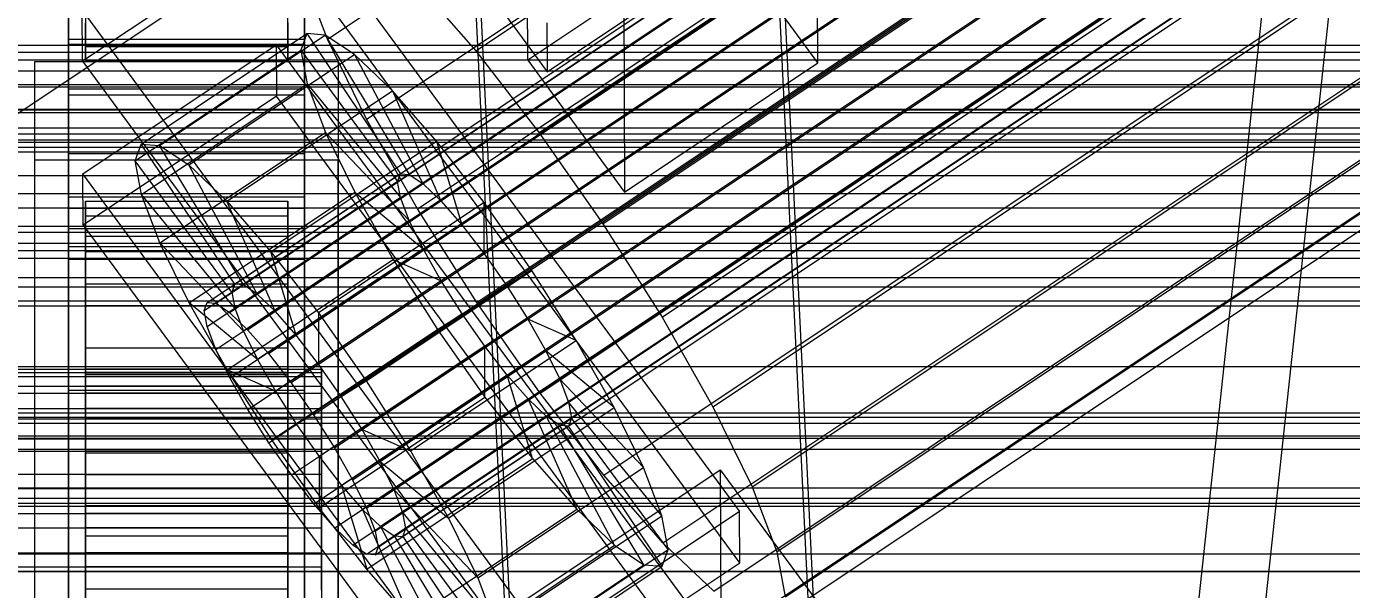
# Model space of a CAD drawing. Header units: millimetres. Extents: x -1970 to 59977, y -50268 to 6837.
# Drawn here: x 130.5 to 209.1, y -33764 to -33730.5 of the extents above; entities that cross this region are included whole.
import ezdxf

# ---------------------------------------------------------------- set-up
doc = ezdxf.new("R2010")
doc.units = ezdxf.units.MM
for name, color, linetype, lineweight in [('COTAS_O', 1, 'Continuous', 0), ('frontal_briquetadora', 7, 'Continuous', 0), ('frontal_C01', 7, 'Continuous', 0), ('frontal_C02', 7, 'Continuous', 0), ('frontal_C03', 7, 'Continuous', 0), ('frontal_secador', 7, 'Continuous', 0)]:
    doc.layers.add(name, color=color, linetype=linetype, lineweight=lineweight)
doc.dimstyles.new('R19_100', dxfattribs={"dimtxt": 250, "dimasz": 150, "dimexe": 150, "dimexo": 80, "dimgap": 100, "dimtad": 1, "dimtih": 1, "dimtoh": 1, "dimdsep": 46, "dimcen": 0.09, "dimadec": 0, "dimazin": 0, "dimtfac": 1, "dimtdec": 4, "dimtofl": 0, "dimtmove": 0, "dimatfit": 3, "dimfxl": 1, "dimtolj": 1, "dimtzin": 0, "dimarcsym": 0})

# ---------------------------------------------------------------- blocks, each defined once
blk = doc.blocks.new('*D39')
at = {"layer": 'COTAS_O', "color": 0, "lineweight": -2, "transparency": 16777216}
for p, q in [((-1725, -34320), (-1725, -33550)), ((1725, -34320), (1725, -33550)), ((-1575, -33700), (1575, -33700))]:
    blk.add_line(p, q, dxfattribs=at)
at = {"layer": 'COTAS_O', "color": 0, "transparency": 16777216}
for points in [[(-1575, -33675), (-1575, -33725), (-1725, -33700)], [(1575, -33675), (1575, -33725), (1725, -33700)]]:
    blk.add_solid(points, dxfattribs=at)
at = {"layer": 'Defpoints', "color": 0, "transparency": 16777216}
for p in [(1725, -33700), (-1725, -34400), (1725, -34400)]:
    blk.add_point(p, dxfattribs=at)
blk = doc.blocks.new('*D42')
at = {"layer": 'COTAS_O', "color": 0, "lineweight": -2, "transparency": 16777216}
for p, q in [((-570, -33700), (200, -33700)), ((50, -34750), (50, -33850)), ((-570, -34900), (200, -34900))]:
    blk.add_line(p, q, dxfattribs=at)
at = {"layer": 'COTAS_O', "color": 0, "transparency": 16777216}
for points in [[(25, -33850), (75, -33850), (50, -33700)], [(25, -34750), (75, -34750), (50, -34900)]]:
    blk.add_solid(points, dxfattribs=at)
at = {"layer": 'Defpoints', "color": 0, "transparency": 16777216}
for p in [(-650, -33700), (50, -33700), (-650, -34900)]:
    blk.add_point(p, dxfattribs=at)

msp = doc.modelspace()

# ---------------------------------------------------------------- linework, layer by layer
at = {"layer": 'frontal_briquetadora'}
for p, q in [((207, -33700), (200, -33765)), ((204, -33765), (211, -33700))]:
    msp.add_line(p, q, dxfattribs=at)
at = {"layer": 'frontal_C01'}
for p, q in [((141.045, -33747.398), (354.844, -33604.721)), ((141.218, -33746.929), (355.017, -33604.251)), ((141.731, -33746.969), (355.53, -33604.291)), ((142.549, -33747.518), (356.348, -33604.84)), ((141.224, -33748.347), (355.022, -33605.669)), ((143.617, -33748.536), (357.415, -33605.859)), ((141.742, -33749.709), (355.541, -33607.031)), ((144.861, -33749.956), (358.659, -33607.278)), ((142.565, -33751.392), (356.363, -33608.714)), ((148.35, -33731.285), (332.659, -33608.287)), ((359.995, -33609.002), (146.196, -33751.68)), ((157.152, -33731.983), (341.461, -33608.985)), ((143.635, -33753.281), (357.434, -33610.603)), ((147.533, -33753.59), (361.332, -33610.912)), ((144.881, -33755.248), (358.68, -33612.57)), ((148.779, -33755.557), (362.578, -33612.879)), ((150.672, -33736.035), (334.981, -33613.037)), ((345.231, -33613.85), (160.922, -33736.848)), ((146.218, -33757.158), (360.017, -33614.481)), ((149.85, -33757.446), (363.648, -33614.769)), ((147.554, -33758.882), (361.352, -33616.204)), ((150.672, -33759.129), (364.471, -33616.452)), ((148.798, -33760.302), (362.596, -33617.624)), ((151.191, -33760.492), (364.989, -33617.814)), ((149.865, -33761.32), (363.664, -33618.643)), ((151.369, -33761.44), (365.168, -33618.762)), ((153.694, -33741.368), (338.003, -33618.37)), ((150.683, -33761.869), (364.482, -33619.191)), ((151.196, -33761.91), (364.995, -33619.232)), ((164.693, -33742.24), (349.002, -33619.242)), ((157.211, -33746.919), (341.52, -33623.921)), ((168.21, -33747.791), (352.519, -33624.793)), ((160.982, -33752.31), (345.291, -33629.312)), ((171.232, -33753.123), (355.541, -33630.125)), ((164.752, -33757.175), (349.061, -33634.177)), ((173.554, -33757.873), (357.863, -33634.875)), ((168.263, -33761.182), (352.572, -33638.183)), ((175.016, -33761.717), (359.326, -33638.719)), ((171.275, -33764.057), (355.584, -33641.058)), ((175.521, -33764.393), (359.83, -33641.395)), ((173.584, -33765.604), (357.893, -33642.606)), ((175.032, -33765.719), (359.341, -33642.721)), ((130, -33735.682), (228.298, -33670.083)), ((145.277, -33721.886), (172.809, -33759.329)), ((145.289, -33724.929), (133.821, -33732.583)), ((172.821, -33762.373), (145.289, -33724.929)), ((148.35, -33731.285), (146.887, -33727.441)), ((153.641, -33727.977), (157.152, -33731.983)), ((133.821, -33732.583), (133.809, -33729.539)), ((161.341, -33766.982), (133.809, -33729.539)), ((137.313, -33737.513), (147.143, -33730.953)), ((138.396, -33737.598), (148.226, -33731.039)), ((147.143, -33730.953), (146.777, -33731.944)), ((148.226, -33731.039), (147.143, -33730.953)), ((147.143, -33730.953), (152.686, -33739.275)), ((149.953, -33732.196), (148.226, -33731.039)), ((148.226, -33731.039), (153.199, -33739.316)), ((150.672, -33736.035), (148.35, -33731.285)), ((133, -33734.62), (133, -33731.577)), ((133, -33731.577), (147, -33731.577)), ((133, -33777.299), (133, -33731.577)), ((133.847, -33739.279), (145.315, -33731.626)), ((136.948, -33738.504), (146.777, -33731.944)), ((140.123, -33738.756), (149.953, -33732.196)), ((145.315, -33731.626), (145.327, -33734.669)), ((145.315, -33731.626), (172.847, -33769.069)), ((146.777, -33731.944), (152.513, -33739.745)), ((146.777, -33731.944), (147.155, -33733.946)), ((147, -33731.577), (147, -33734.62)), ((147, -33731.577), (147, -33777.299)), ((152.207, -33734.347), (149.953, -33732.196)), ((149.953, -33732.196), (154.017, -33739.864)), ((157.152, -33731.983), (160.922, -33736.848)), ((133.821, -33732.583), (161.353, -33770.026)), ((147, -33734.62), (133, -33734.62)), ((133, -33734.62), (133, -33780.343)), ((145.327, -33734.669), (133.859, -33742.323)), ((137.325, -33740.506), (147.155, -33733.946)), ((142.377, -33740.907), (152.207, -33734.347)), ((172.859, -33772.113), (145.327, -33734.669)), ((147, -33780.343), (147, -33734.62)), ((147.155, -33733.946), (152.692, -33740.693)), ((147.155, -33733.946), (148.249, -33736.822)), ((154.833, -33737.344), (152.207, -33734.347)), ((152.207, -33734.347), (155.085, -33740.883)), ((153.694, -33741.368), (150.672, -33736.035)), ((138.419, -33743.382), (148.249, -33736.822)), ((148.249, -33736.822), (153.21, -33742.055)), ((148.249, -33736.822), (149.985, -33740.375)), ((160.922, -33736.848), (164.693, -33742.24)), ((136.948, -33738.504), (137.313, -33737.513)), ((142.856, -33745.835), (137.313, -33737.513)), ((137.313, -33737.513), (138.396, -33737.598)), ((143.369, -33745.876), (138.396, -33737.598)), ((138.396, -33737.598), (140.123, -33738.756)), ((145.003, -33743.904), (154.833, -33737.344)), ((157.653, -33740.983), (154.833, -33737.344)), ((154.833, -33737.344), (156.329, -33742.303)), ((142.683, -33746.305), (136.948, -33738.504)), ((137.325, -33740.506), (136.948, -33738.504)), ((133.859, -33742.323), (133.847, -33739.279)), ((161.379, -33776.722), (133.847, -33739.279)), ((144.188, -33746.424), (140.123, -33738.756)), ((140.123, -33738.756), (142.377, -33740.907)), ((152.686, -33739.275), (142.856, -33745.835)), ((153.199, -33739.316), (143.369, -33745.876)), ((152.513, -33739.745), (152.686, -33739.275)), ((152.686, -33739.275), (153.199, -33739.316)), ((153.199, -33739.316), (154.017, -33739.864)), ((152.513, -33739.745), (142.683, -33746.305)), ((154.017, -33739.864), (144.188, -33746.424)), ((152.692, -33740.693), (152.513, -33739.745)), ((154.017, -33739.864), (155.085, -33740.883)), ((134, -33750.887), (134, -33740.899)), ((134, -33740.899), (134, -33741.312)), ((134, -33740.899), (146, -33740.899)), ((134, -33741.779), (134, -33740.899)), ((142.862, -33747.253), (137.325, -33740.506)), ((138.419, -33743.382), (137.325, -33740.506)), ((140.156, -33746.935), (149.985, -33740.375)), ((145.255, -33747.443), (142.377, -33740.907)), ((142.377, -33740.907), (145.003, -33743.904)), ((152.692, -33740.693), (142.862, -33747.253)), ((155.085, -33740.883), (145.255, -33747.443)), ((146, -33741.312), (146, -33740.899)), ((146, -33740.899), (146, -33750.887)), ((146, -33740.899), (146, -33741.779)), ((157.653, -33740.983), (147.823, -33747.543)), ((149.985, -33740.375), (154.033, -33743.739)), ((149.985, -33740.375), (152.246, -33744.363)), ((153.21, -33742.055), (152.692, -33740.693)), ((155.085, -33740.883), (156.329, -33742.303)), ((157.665, -33744.026), (157.653, -33740.983)), ((160.474, -33745.016), (157.653, -33740.983)), ((133, -33744.36), (133, -33741.317)), ((133, -33741.317), (147, -33741.317)), ((133, -33787.039), (133, -33741.317)), ((134, -33751.083), (134, -33741.312)), ((134, -33741.312), (134, -33742.99)), ((134, -33741.312), (146, -33741.312)), ((146, -33742.99), (146, -33741.312)), ((146, -33741.312), (146, -33751.083)), ((147, -33741.317), (147, -33744.36)), ((147, -33741.317), (147, -33787.039)), ((157.211, -33746.919), (153.694, -33741.368)), ((133.859, -33742.323), (161.391, -33779.766)), ((134, -33751.304), (134, -33741.779)), ((134, -33741.779), (146, -33741.779)), ((134, -33743.892), (134, -33741.779)), ((153.21, -33742.055), (143.38, -33748.615)), ((146, -33741.779), (146, -33751.304)), ((146, -33741.779), (146, -33743.892)), ((156.329, -33742.303), (146.499, -33748.863)), ((154.033, -33743.739), (153.21, -33742.055)), ((156.329, -33742.303), (157.665, -33744.026)), ((164.693, -33742.24), (168.21, -33747.791)), ((134, -33751.878), (134, -33742.99)), ((134, -33742.99), (134, -33745.82)), ((134, -33742.99), (146, -33742.99)), ((146, -33745.82), (146, -33742.99)), ((146, -33742.99), (146, -33751.878)), ((134, -33752.305), (134, -33743.892)), ((134, -33743.892), (146, -33743.892)), ((134, -33747.095), (134, -33743.892)), ((143.38, -33748.615), (138.419, -33743.382)), ((140.156, -33746.935), (138.419, -33743.382)), ((154.033, -33743.739), (144.203, -33750.298)), ((146.499, -33748.863), (145.003, -33743.904)), ((145.003, -33743.904), (147.823, -33747.543)), ((146, -33743.892), (146, -33752.305)), ((146, -33743.892), (146, -33747.095)), ((147.835, -33750.586), (157.665, -33744.026)), ((155.103, -33745.628), (154.033, -33743.739)), ((157.665, -33744.026), (159.001, -33745.937)), ((147, -33744.36), (133, -33744.36)), ((133, -33744.36), (133, -33790.083)), ((142.416, -33750.923), (152.246, -33744.363)), ((147, -33790.083), (147, -33744.36)), ((152.246, -33744.363), (155.103, -33745.628)), ((152.246, -33744.363), (154.877, -33748.516)), ((155.103, -33745.628), (145.274, -33752.188)), ((150.644, -33751.576), (160.474, -33745.016)), ((156.35, -33747.595), (155.103, -33745.628)), ((160.474, -33745.016), (159.001, -33745.937)), ((163.105, -33749.168), (160.474, -33745.016)), ((134, -33753.218), (134, -33745.82)), ((134, -33745.82), (134, -33749.607)), ((134, -33745.82), (146, -33745.82)), ((142.856, -33745.835), (142.683, -33746.305)), ((142.683, -33746.305), (142.862, -33747.253)), ((143.369, -33745.876), (142.856, -33745.835)), ((144.188, -33746.424), (143.369, -33745.876)), ((145.255, -33747.443), (144.188, -33746.424)), ((146, -33749.607), (146, -33745.82)), ((146, -33745.82), (146, -33753.218)), ((159.001, -33745.937), (149.171, -33752.497)), ((159.001, -33745.937), (160.247, -33747.904)), ((134, -33753.823), (134, -33747.095)), ((134, -33747.095), (146, -33747.095)), ((134, -33751.169), (134, -33747.095)), ((144.203, -33750.298), (140.156, -33746.935)), ((142.416, -33750.923), (140.156, -33746.935)), ((141.045, -33747.398), (141.218, -33746.929)), ((141.218, -33746.929), (141.731, -33746.969)), ((141.731, -33746.969), (142.549, -33747.518)), ((142.862, -33747.253), (143.38, -33748.615)), ((146, -33747.095), (146, -33753.823)), ((146, -33747.095), (146, -33751.169)), ((160.982, -33752.31), (157.211, -33746.919)), ((141.224, -33748.347), (141.045, -33747.398)), ((142.549, -33747.518), (143.617, -33748.536)), ((146.499, -33748.863), (145.255, -33747.443)), ((156.35, -33747.595), (146.52, -33754.155)), ((147.823, -33747.543), (147.835, -33750.586)), ((147.823, -33747.543), (150.644, -33751.576)), ((160.247, -33747.904), (150.417, -33754.464)), ((154.877, -33748.516), (156.35, -33747.595)), ((157.686, -33749.505), (156.35, -33747.595)), ((163.105, -33749.168), (160.247, -33747.904)), ((160.247, -33747.904), (161.318, -33749.793)), ((168.21, -33747.791), (171.232, -33753.123)), ((141.742, -33749.709), (141.224, -33748.347)), ((143.38, -33748.615), (144.203, -33750.298)), ((143.617, -33748.536), (144.861, -33749.956)), ((145.047, -33755.076), (154.877, -33748.516)), ((154.877, -33748.516), (157.698, -33752.549)), ((134, -33755.012), (134, -33749.607)), ((134, -33749.607), (134, -33754.094)), ((134, -33749.607), (146, -33749.607)), ((146, -33754.094), (146, -33749.607)), ((146, -33749.607), (146, -33755.012)), ((147.835, -33750.586), (146.499, -33748.863)), ((157.686, -33749.505), (147.856, -33756.065)), ((153.275, -33755.728), (163.105, -33749.168)), ((157.698, -33752.549), (157.686, -33749.505)), ((159.022, -33751.229), (157.686, -33749.505)), ((165.365, -33753.157), (163.105, -33749.168)), ((142.565, -33751.392), (141.742, -33749.709)), ((144.203, -33750.298), (145.274, -33752.188)), ((144.861, -33749.956), (146.196, -33751.68)), ((161.318, -33749.793), (151.488, -33756.353)), ((165.365, -33753.157), (161.318, -33749.793)), ((161.318, -33749.793), (162.14, -33751.476)), ((-450, -33750.719), (450, -33750.719)), ((-148, -33750.887), (148, -33750.887)), ((-148, -33751.083), (148, -33751.083)), ((134, -33751.083), (134, -33750.887)), ((146, -33750.887), (134, -33750.887)), ((134, -33750.887), (134, -33751.304)), ((134, -33751.878), (134, -33751.083)), ((146, -33751.083), (134, -33751.083)), ((134, -33755.752), (134, -33751.169)), ((134, -33751.169), (146, -33751.169)), ((134, -33755.836), (134, -33751.169)), ((145.274, -33752.188), (142.416, -33750.923)), ((145.047, -33755.076), (142.416, -33750.923)), ((146, -33750.887), (146, -33751.083)), ((146, -33751.304), (146, -33750.887)), ((146, -33751.083), (146, -33751.878)), ((146, -33751.169), (146, -33755.752)), ((146, -33751.169), (146, -33755.836)), ((149.171, -33752.497), (147.835, -33750.586)), ((148, -33751.083), (148, -33750.887)), ((148, -33750.887), (148, -33751.304)), ((148, -33751.878), (148, -33751.083)), ((-148, -33751.304), (148, -33751.304)), ((-148, -33751.878), (148, -33751.878)), ((146, -33751.304), (134, -33751.304)), ((134, -33751.304), (134, -33752.305)), ((134, -33753.218), (134, -33751.878)), ((146, -33751.878), (134, -33751.878)), ((143.635, -33753.281), (142.565, -33751.392)), ((146, -33752.305), (146, -33751.304)), ((146, -33751.878), (146, -33753.218)), ((146.196, -33751.68), (147.533, -33753.59)), ((148, -33751.304), (148, -33752.305)), ((148, -33753.218), (148, -33751.878)), ((149.171, -33752.497), (150.644, -33751.576)), ((159.022, -33751.229), (149.192, -33757.789)), ((150.644, -33751.576), (153.275, -33755.728)), ((162.14, -33751.476), (152.311, -33758.036)), ((160.518, -33756.188), (159.022, -33751.229)), ((160.266, -33752.649), (159.022, -33751.229)), ((167.102, -33756.71), (162.14, -33751.476)), ((162.14, -33751.476), (162.659, -33752.838)), ((-148, -33752.305), (148, -33752.305)), ((146, -33752.305), (134, -33752.305)), ((134, -33752.305), (134, -33753.823)), ((145.274, -33752.188), (146.52, -33754.155)), ((146, -33753.823), (146, -33752.305)), ((147.868, -33759.109), (157.698, -33752.549)), ((148, -33752.305), (148, -33753.823)), ((150.417, -33754.464), (149.171, -33752.497)), ((160.266, -33752.649), (150.436, -33759.208)), ((157.698, -33752.549), (160.518, -33756.188)), ((163.144, -33759.185), (160.266, -33752.649)), ((161.333, -33753.667), (160.266, -33752.649)), ((164.752, -33757.175), (160.982, -33752.31)), ((-148, -33753.218), (148, -33753.218)), ((134, -33755.012), (134, -33753.218)), ((146, -33753.218), (134, -33753.218)), ((144.881, -33755.248), (143.635, -33753.281)), ((146, -33753.218), (146, -33755.012)), ((148, -33755.012), (148, -33753.218)), ((162.659, -33752.838), (152.829, -33759.398)), ((155.535, -33759.717), (165.365, -33753.157)), ((168.196, -33759.585), (162.659, -33752.838)), ((162.659, -33752.838), (162.837, -33753.787)), ((167.102, -33756.71), (165.365, -33753.157)), ((171.232, -33753.123), (173.554, -33757.873)), ((-148, -33753.823), (148, -33753.823)), ((146, -33753.823), (134, -33753.823)), ((134, -33753.823), (134, -33755.752)), ((134, -33754.094), (134, -33757.138)), ((146, -33754.094), (134, -33754.094)), ((134, -33754.094), (134, -33758.975)), ((146.52, -33754.155), (145.047, -33755.076)), ((146, -33755.752), (146, -33753.823)), ((146, -33757.138), (146, -33754.094)), ((146, -33758.975), (146, -33754.094)), ((146.52, -33754.155), (147.856, -33756.065)), ((147.533, -33753.59), (148.779, -33755.557)), ((148, -33753.823), (148, -33755.752)), ((161.333, -33753.667), (151.503, -33760.227)), ((162.151, -33754.216), (152.321, -33760.776)), ((162.664, -33754.256), (152.835, -33760.816)), ((162.837, -33753.787), (153.008, -33760.346)), ((165.397, -33761.336), (161.333, -33753.667)), ((162.151, -33754.216), (161.333, -33753.667)), ((167.125, -33762.493), (162.151, -33754.216)), ((162.664, -33754.256), (162.151, -33754.216)), ((162.837, -33753.787), (162.664, -33754.256)), ((168.208, -33762.579), (162.664, -33754.256)), ((168.573, -33761.587), (162.837, -33753.787)), ((-148, -33755.012), (148, -33755.012)), ((134, -33757.138), (134, -33755.012)), ((146, -33755.012), (134, -33755.012)), ((147.868, -33759.109), (145.047, -33755.076)), ((146, -33755.012), (146, -33757.138)), ((148, -33757.138), (148, -33755.012)), ((151.488, -33756.353), (150.417, -33754.464)), ((150.417, -33754.464), (153.275, -33755.728)), ((-148, -33755.752), (148, -33755.752)), ((146, -33755.752), (134, -33755.752)), ((134, -33755.752), (134, -33757.963)), ((134, -33757.963), (134, -33755.836)), ((134, -33755.836), (146, -33755.836)), ((134, -33760.779), (134, -33755.836)), ((146.218, -33757.158), (144.881, -33755.248)), ((146, -33757.963), (146, -33755.752)), ((146, -33755.836), (146, -33757.963)), ((146, -33755.836), (146, -33760.779)), ((148, -33755.752), (148, -33757.963)), ((148.779, -33755.557), (149.85, -33757.446)), ((153.275, -33755.728), (155.535, -33759.717)), ((147.856, -33756.065), (147.868, -33759.109)), ((147.856, -33756.065), (149.192, -33757.789)), ((150.688, -33762.748), (160.518, -33756.188)), ((152.311, -33758.036), (151.488, -33756.353)), ((151.488, -33756.353), (155.535, -33759.717)), ((157.272, -33763.27), (167.102, -33756.71)), ((160.518, -33756.188), (163.144, -33759.185)), ((168.196, -33759.585), (167.102, -33756.71)), ((148, -33757.138), (-148, -33757.138)), ((134, -33757.138), (146, -33757.138)), ((134, -33759.45), (134, -33757.138)), ((146, -33757.138), (146, -33759.45)), ((147.554, -33758.882), (146.218, -33757.158)), ((148, -33759.45), (148, -33757.138)), ((149.85, -33757.446), (150.672, -33759.129)), ((160.19, -33764.509), (171.658, -33756.856)), ((168.263, -33761.182), (164.752, -33757.175)), ((171.658, -33756.856), (171.715, -33771.466)), ((171.658, -33756.856), (177.394, -33764.657)), ((-148, -33757.963), (148, -33757.963)), ((146, -33757.963), (134, -33757.963)), ((134, -33757.963), (134, -33760.304)), ((146, -33760.304), (146, -33757.963)), ((148, -33757.963), (148, -33760.304)), ((149.192, -33757.789), (150.688, -33762.748)), ((149.192, -33757.789), (150.436, -33759.208)), ((152.829, -33759.398), (152.311, -33758.036)), ((152.311, -33758.036), (157.272, -33763.27)), ((173.554, -33757.873), (175.016, -33761.717)), ((134, -33759.45), (134, -33758.975)), ((134, -33758.975), (134, -33763.918)), ((134, -33758.975), (146, -33758.975)), ((146, -33763.918), (146, -33758.975)), ((146, -33758.975), (146, -33759.45)), ((148.798, -33760.302), (147.554, -33758.882)), ((-148, -33759.45), (148, -33759.45)), ((134, -33761.791), (134, -33759.45)), ((146, -33759.45), (134, -33759.45)), ((146, -33759.45), (146, -33761.791)), ((150.688, -33762.748), (147.868, -33759.109)), ((148, -33761.791), (148, -33759.45)), ((150.436, -33759.208), (153.314, -33765.745)), ((150.436, -33759.208), (151.503, -33760.227)), ((150.672, -33759.129), (151.191, -33760.492)), ((153.008, -33760.346), (152.829, -33759.398)), ((152.829, -33759.398), (158.366, -33766.145)), ((153.314, -33765.745), (163.144, -33759.185)), ((155.535, -33759.717), (157.272, -33763.27)), ((158.366, -33766.145), (168.196, -33759.585)), ((172.809, -33759.329), (161.341, -33766.982)), ((163.144, -33759.185), (165.397, -33761.336)), ((168.573, -33761.587), (168.196, -33759.585)), ((172.821, -33762.373), (172.809, -33759.329)), ((-148, -33760.304), (148, -33760.304)), ((134, -33760.304), (134, -33760.779)), ((146, -33760.304), (134, -33760.304)), ((134, -33760.304), (134, -33762.617)), ((146, -33760.779), (146, -33760.304)), ((146, -33762.617), (146, -33760.304)), ((148, -33760.304), (148, -33762.617)), ((149.865, -33761.32), (148.798, -33760.302)), ((151.191, -33760.492), (151.369, -33761.44)), ((151.503, -33760.227), (155.567, -33767.895)), ((151.503, -33760.227), (152.321, -33760.776)), ((152.835, -33760.816), (153.008, -33760.346)), ((153.008, -33760.346), (158.743, -33768.147)), ((134, -33760.779), (146, -33760.779)), ((134, -33765.66), (134, -33760.779)), ((146, -33760.779), (146, -33765.66)), ((150.683, -33761.869), (149.865, -33761.32)), ((152.321, -33760.776), (157.295, -33769.053)), ((152.321, -33760.776), (152.835, -33760.816)), ((152.835, -33760.816), (158.378, -33769.139)), ((155.567, -33767.895), (165.397, -33761.336)), ((165.397, -33761.336), (167.125, -33762.493)), ((171.275, -33764.057), (168.263, -33761.182)), ((-148, -33761.791), (148, -33761.791)), ((134, -33764.002), (134, -33761.791)), ((134, -33761.791), (134, -33763.918)), ((146, -33761.791), (134, -33761.791)), ((146, -33763.918), (146, -33761.791)), ((146, -33761.791), (146, -33764.002)), ((148, -33764.002), (148, -33761.791)), ((151.196, -33761.91), (150.683, -33761.869)), ((151.369, -33761.44), (151.196, -33761.91)), ((158.743, -33768.147), (168.573, -33761.587)), ((168.208, -33762.579), (168.573, -33761.587)), ((175.016, -33761.717), (175.521, -33764.393)), ((450, -33762.894), (-450, -33762.894)), ((-148, -33762.617), (148, -33762.617)), ((134, -33762.617), (134, -33765.66)), ((146, -33762.617), (134, -33762.617)), ((134, -33762.617), (134, -33764.742)), ((146, -33765.66), (146, -33762.617)), ((146, -33764.742), (146, -33762.617)), ((148, -33762.617), (148, -33764.742)), ((153.314, -33765.745), (150.688, -33762.748)), ((157.295, -33769.053), (167.125, -33762.493)), ((158.378, -33769.139), (168.208, -33762.579)), ((161.353, -33770.026), (172.821, -33762.373)), ((167.125, -33762.493), (168.208, -33762.579)), ((157.272, -33763.27), (158.366, -33766.145)), ((134, -33763.918), (134, -33768.585)), ((134, -33763.918), (146, -33763.918)), ((146, -33768.585), (146, -33763.918))]:
    msp.add_line(p, q, dxfattribs=at)
at = {"layer": 'frontal_C02'}
for p, q in [((133, -33731.314), (133, -33685.41)), ((147, -33685.41), (147, -33731.314)), ((133, -33688.333), (133, -33734.237)), ((147, -33734.237), (147, -33688.333)), ((133, -33740.667), (133, -33694.762)), ((147, -33694.762), (147, -33740.667)), ((133.859, -33695.638), (161.391, -33733.231)), ((133, -33697.685), (133, -33743.589)), ((147, -33743.589), (147, -33697.685)), ((160.247, -33732.542), (160.19, -33718.513)), ((174.943, -33718.365), (177.811, -33777.742)), ((177.451, -33732.69), (177.394, -33718.661)), ((159.83, -33778.536), (156.962, -33719.16)), ((134, -33722.15), (134, -33731.714)), ((134, -33722.312), (134, -33732.056)), ((134, -33722.538), (134, -33732.532)), ((146, -33731.714), (146, -33722.15)), ((146, -33732.056), (146, -33722.312)), ((146, -33732.532), (146, -33722.538)), ((177.811, -33783.589), (174.943, -33724.212)), ((159.83, -33784.383), (156.962, -33725.006)), ((171.715, -33724.858), (160.247, -33732.542)), ((177.451, -33732.69), (171.715, -33724.858)), ((161.391, -33733.231), (172.859, -33725.548)), ((165.926, -33726.345), (165.983, -33740.374)), ((133, -33742.553), (133, -33728.525)), ((133, -33738.088), (133, -33728.525)), ((147, -33728.525), (147, -33742.553)), ((147, -33728.525), (147, -33738.088)), ((134, -33729.657), (134, -33731.714)), ((146, -33731.714), (146, -33729.657)), ((134, -33732.056), (134, -33730.318)), ((146, -33730.318), (146, -33732.056)), ((161.379, -33730.309), (161.391, -33733.231)), ((147, -33731.314), (133, -33731.314)), ((133, -33731.314), (133, -33734.237)), ((147, -33734.237), (147, -33731.314)), ((134, -33731.714), (134, -33732.532)), ((134, -33731.714), (146, -33731.714)), ((134, -33732.056), (146, -33732.056)), ((134, -33732.532), (134, -33732.056)), ((146, -33732.532), (146, -33731.714)), ((146, -33732.056), (146, -33732.532)), ((131, -33738.462), (131, -33732.616)), ((131, -33732.616), (149, -33732.616)), ((131, -33778.138), (131, -33732.616)), ((134, -33732.532), (146, -33732.532)), ((149, -33732.616), (149, -33738.462)), ((149, -33732.616), (149, -33778.138)), ((160.247, -33732.542), (165.983, -33740.374)), ((165.983, -33740.374), (177.451, -33732.69)), ((133, -33734.237), (147, -33734.237)), ((149, -33738.462), (131, -33738.462)), ((131, -33783.983), (131, -33738.462)), ((147, -33738.088), (133, -33738.088)), ((133, -33738.088), (133, -33752.117)), ((147, -33752.117), (147, -33738.088)), ((149, -33783.983), (149, -33738.462)), ((147, -33740.667), (133, -33740.667)), ((133, -33740.667), (133, -33743.589)), ((147, -33743.589), (147, -33740.667)), ((147, -33742.553), (133, -33742.553)), ((133, -33742.553), (133, -33752.117)), ((147, -33752.117), (147, -33742.553)), ((133, -33743.589), (147, -33743.589)), ((133, -33752.117), (147, -33752.117))]:
    msp.add_line(p, q, dxfattribs=at)
at = {"layer": 'frontal_C03'}
for p, q in [((1250, -33731.652), (-1250, -33731.652)), ((1250, -33732.533), (-1250, -33732.533)), ((1250, -33733.187), (-1250, -33733.187)), ((-1500, -33735.441), (1500, -33735.441)), ((1250, -33735.494), (-1250, -33735.494)), ((-1250, -33736.551), (1250, -33736.551)), ((1530, -33737.417), (-1530, -33737.417)), ((1250, -33739.403), (-1250, -33739.403)), ((1250, -33740.461), (-1250, -33740.461)), ((1530, -33742.417), (-1530, -33742.417)), ((1250, -33742.768), (-1250, -33742.768)), ((1250, -33743.422), (-1250, -33743.422)), ((1250, -33744.303), (-1250, -33744.303)), ((1500, -33746.85), (-1500, -33746.85)), ((1500, -33747.135), (-1500, -33747.135)), ((1250, -33754.109), (-1250, -33754.109)), ((1250, -33754.991), (-1250, -33754.991)), ((1250, -33755.644), (-1250, -33755.644)), ((1250, -33757.952), (-1250, -33757.952)), ((-1500, -33758.543), (1500, -33758.543)), ((-1250, -33759.009), (1250, -33759.009)), ((1250, -33761.861), (-1250, -33761.861)), ((1250, -33762.918), (-1250, -33762.918))]:
    msp.add_line(p, q, dxfattribs=at)
at = {"layer": 'frontal_secador'}
for p, q in [((1320, -33732.071), (-1320, -33732.071)), ((1320, -33734), (-1320, -33734)), ((1250, -33734.141), (-1250, -33734.141)), ((1320, -33735.657), (-1320, -33735.657)), ((1320, -33736.928), (-1320, -33736.928)), ((1320, -33737.727), (-1320, -33737.727)), ((1250, -33737.285), (-1250, -33737.285)), ((1320, -33738), (-1320, -33738)), ((1250, -33738), (-1250, -33738)), ((1250, -33741.314), (-1250, -33741.314)), ((1250, -33743.856), (-1250, -33743.856)), ((1250, -33745.455), (-1250, -33745.455)), ((1250, -33746), (-1250, -33746)), ((1360, -33753.5), (-1360, -33753.5)), ((1250, -33753.75), (-1250, -33753.75)), ((1360, -33754.863), (-1360, -33754.863)), ((1360, -33758.859), (-1360, -33758.859))]:
    msp.add_line(p, q, dxfattribs=at)

# ---------------------------------------------------------------- dimensions: what is measured, and where the dimension line sits
at = {"layer": 'COTAS_O'}
for p1, p2, distance, picture, middle in [((-1725, -34400), (1725, -34400), 700, '*D39', (0, -33700)), ((-650, -34900), (-650, -33700), -700, '*D42', (50, -34300))]:
    dim = msp.add_aligned_dim(p1=p1, p2=p2, distance=distance, text='<> O', dimstyle='R19_100', dxfattribs=at)
    dim.commit()
    dim.dimension.update_dxf_attribs({"geometry": picture, "text_midpoint": middle})

doc.saveas('drawing.dxf')
